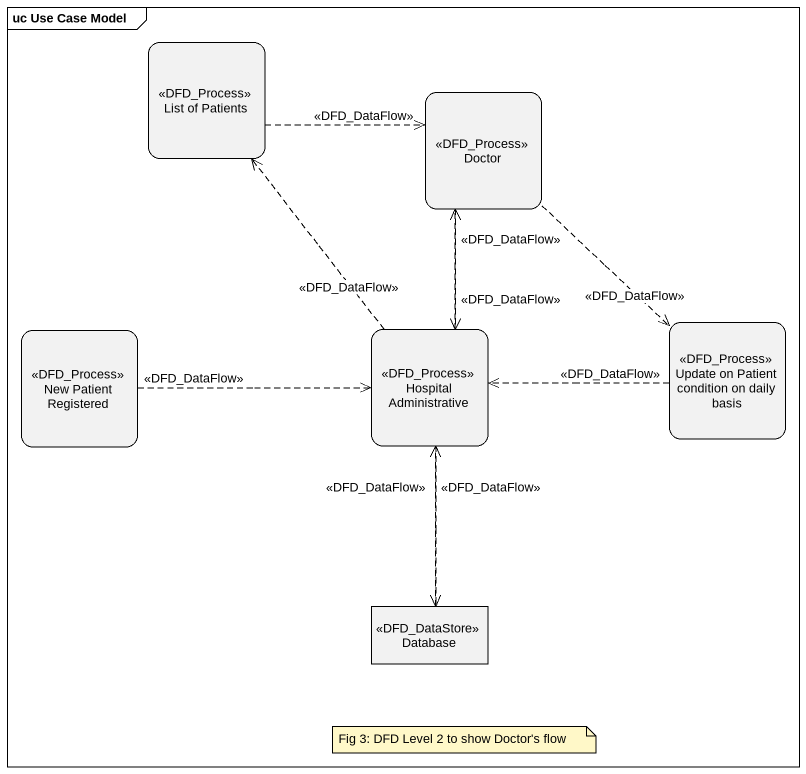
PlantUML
@startuml
mainframe uc Use Case Model
hide empty description
state "List of Patients" as List_of_Patients <<DFD_Process>>
state Doctor <<DFD_Process>>
state "Update on Patient condition on daily basis" as Update_on_Patient_condition <<DFD_Process>>
state "New Patient Registered" as New_Patient_Registered <<DFD_Process>>
state "Hospital Administrative" as Hospital_Administrative <<DFD_Process>>
state "Database" as Database_ <<DFD_DataStore>>
List_of_Patients -right[dashed]-> Doctor : <<DFD_DataFlow>>
Doctor -[dashed]-> Update_on_Patient_condition : <<DFD_DataFlow>>
Doctor -[dashed]-> Hospital_Administrative : <<DFD_DataFlow>>
Update_on_Patient_condition -left[dashed]-> Hospital_Administrative : <<DFD_DataFlow>>
New_Patient_Registered -right[dashed]-> Hospital_Administrative : <<DFD_DataFlow>>
Hospital_Administrative -up[dashed]-> List_of_Patients : <<DFD_DataFlow>>
Hospital_Administrative -up[dashed]-> Doctor : <<DFD_DataFlow>>
Hospital_Administrative -[dashed]-> Database_ : <<DFD_DataFlow>>
Database_ -up[dashed]-> Hospital_Administrative : <<DFD_DataFlow>>
note as N1
  Fig 3: DFD Level 2 to show Doctor's flow
end note
@enduml
